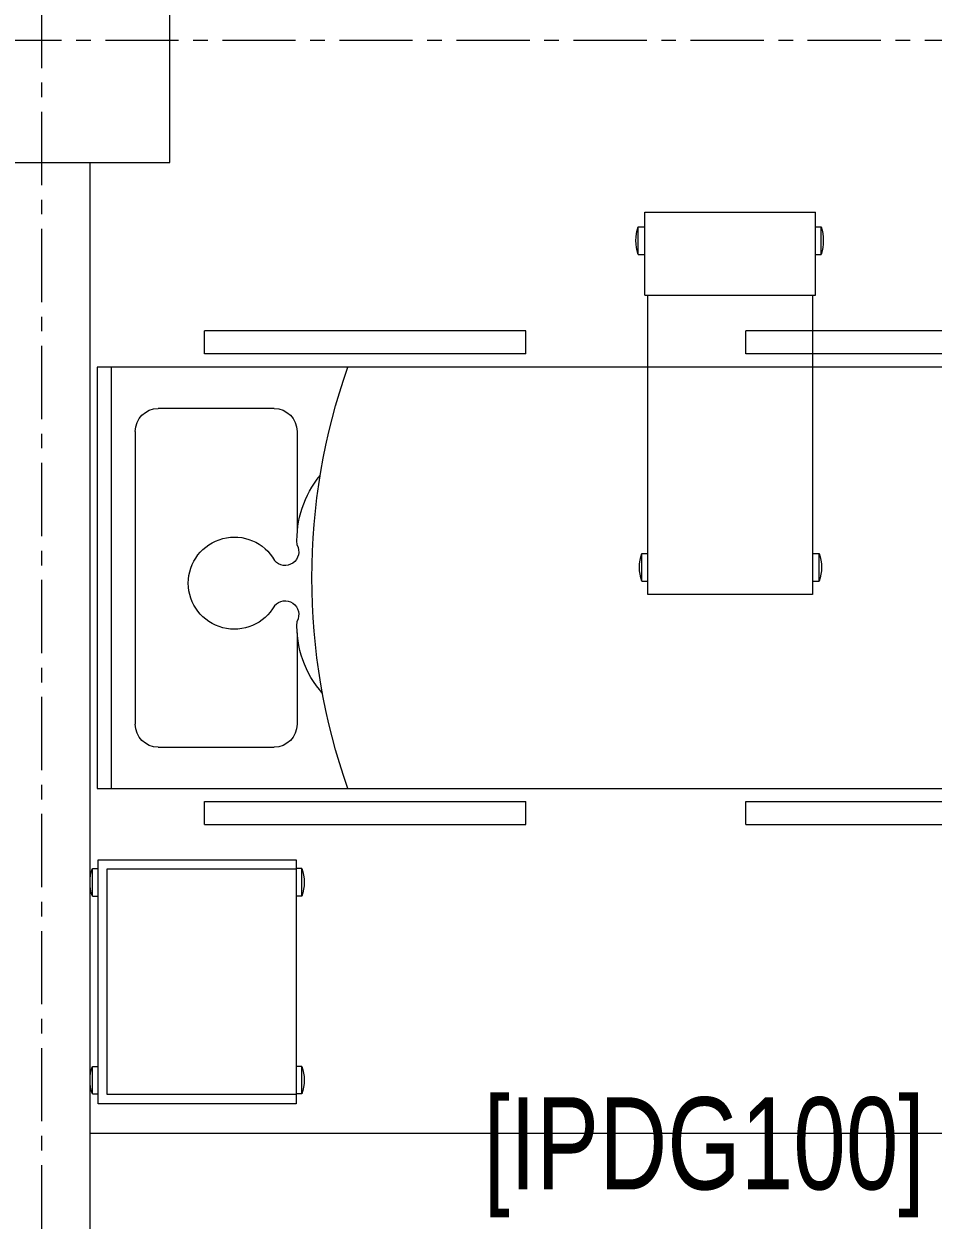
# Model space of a CAD drawing. Header units: millimetres. Extents: x 26027 to 581921, y 7230 to 233891.
# Drawn here: x 487960 to 489933, y 168585 to 171181 of the extents above; entities that cross this region are included whole.
import ezdxf

# ---------------------------------------------------------------- set-up
doc = ezdxf.new("R2010")
doc.units = ezdxf.units.MM
doc.header["$LTSCALE"] = 5
doc.linetypes.add('CENTER', pattern=[50.8, 31.75, -6.35, 6.35, -6.35])
for name, color, linetype, lineweight in [('72_EGR_BASE_TEXT', 252, 'Continuous', 5), ('Medical Equipment and Furniture', 252, 'Continuous', 0), ('Medical Equipment and Furniture1', 252, 'Continuous', 5), ('Structure', 252, 'Continuous', 5), ('Walls', 252, 'Continuous', 5)]:
    doc.layers.add(name, color=color, linetype=linetype, lineweight=lineweight)
doc.layers.add('axes', color=252, linetype='Continuous')
doc.styles.add('X3G_ENTITY_2587EA', font='swisscl.ttf', dxfattribs={"height": 200})

# ---------------------------------------------------------------- blocks, each defined once
blk = doc.blocks.new('Hospital Bed')
at = {"layer": 'Medical Equipment and Furniture1'}
for p, q in [((38.338, -101.6315, 0), (38.338, -101.6815, 0)), ((38.338, -101.6315, 0), (39.0347, -101.6315, 0)), ((39.0347, -101.6315, 0), (39.0347, -101.6815, 0)), ((39.5123, -101.6315, 0), (40.209, -101.6315, 0)), ((39.5123, -101.6315, 0), (39.5123, -101.6815, 0)), ((40.209, -101.6315, 0), (40.209, -101.6815, 0)), ((38.338, -101.6815, 0), (39.0347, -101.6815, 0)), ((39.5123, -101.6815, 0), (40.209, -101.6815, 0)), ((38.105, -102.6245, 0), (38.105, -101.7101, 0)), ((38.105, -101.7101, 0), (40.4164, -101.7101, 0)), ((38.135, -102.6245, 0), (38.135, -101.7101, 0)), ((40.3864, -101.7101, 0), (40.3864, -102.6245, 0)), ((40.4164, -101.7101, 0), (40.4164, -102.6245, 0)), ((38.2374, -101.7997, 0), (38.4887, -101.7997, 0)), ((38.1874, -102.485, 0), (38.1874, -101.8497, 0)), ((38.5387, -102.0476, 0), (38.5387, -101.8497, 0)), ((38.5387, -102.485, 0), (38.5387, -102.264, 0)), ((38.4887, -102.535, 0), (38.2374, -102.535, 0)), ((40.4164, -102.6245, 0), (38.105, -102.6245, 0)), ((38.338, -102.6532, 0), (38.338, -102.7032, 0)), ((39.0347, -102.6532, 0), (38.338, -102.6532, 0)), ((39.0347, -102.6532, 0), (39.0347, -102.7032, 0)), ((40.209, -102.6532, 0), (39.5123, -102.6532, 0)), ((39.5123, -102.6532, 0), (39.5123, -102.7032, 0)), ((40.209, -102.6532, 0), (40.209, -102.7032, 0)), ((39.0347, -102.7032, 0), (38.338, -102.7032, 0)), ((40.209, -102.7032, 0), (39.5123, -102.7032, 0))]:
    blk.add_line(p, q, dxfattribs=at)
at = {"layer": 'Medical Equipment and Furniture1', "elevation": 0}
for points in [[(38.6489, -102.6245), (38.6489, -102.6245), (38.6489, -102.6245), (38.6489, -102.6245), (38.6489, -102.6245), (38.6489, -102.6245), (38.6489, -102.6245), (38.6489, -102.6245), (38.6489, -102.6245), (38.6489, -102.6245), (38.6489, -102.6245), (38.6489, -102.6245), (38.6489, -102.6245), (38.6489, -102.6245), (38.6489, -102.6245), (38.6489, -102.6245), (38.6489, -102.6245), (38.6489, -102.6245), (38.6489, -102.6245), (38.6489, -102.6245), (38.6489, -102.6245), (38.6489, -102.6245), (38.6489, -102.6245), (38.6489, -102.6245), (38.6489, -102.6245), (38.6489, -102.6245), (38.6489, -102.6245), (38.6489, -102.6245), (38.6489, -102.6245), (38.6489, -102.6245), (38.6489, -102.6245), (38.6489, -102.6245), (38.6489, -102.6245), (38.6489, -102.6245), (38.6489, -102.6245), (38.6489, -102.6245), (38.6489, -102.6245), (38.6489, -102.6245), (38.6489, -102.6245), (38.6489, -102.6245), (38.6489, -102.6245), (38.6489, -102.6245), (38.6489, -102.6245), (38.6489, -102.6245), (38.6489, -102.6245), (38.6489, -102.6245), (38.6489, -102.6245), (38.6489, -102.6245), (38.6489, -102.6245), (38.6489, -102.6245), (38.6489, -102.6245), (38.6489, -102.6245), (38.6489, -102.6245), (38.6489, -102.6245), (38.6489, -102.6245), (38.6489, -102.6245), (38.6489, -102.6245), (38.6489, -102.6245), (38.6489, -102.6245), (38.6489, -102.6245), (38.6489, -102.6245), (38.6489, -102.6245), (38.6489, -102.6245), (38.6489, -102.6245), (38.6489, -102.6245), (38.6489, -102.6245), (38.6489, -102.6245), (38.6489, -102.6245), (38.6489, -102.6245), (38.6489, -102.6245), (38.6489, -102.6245), (38.6489, -102.6245), (38.6489, -102.6245), (38.6489, -102.6245), (38.6489, -102.6245), (38.6489, -102.6245), (38.6489, -102.6245), (38.6489, -102.6245), (38.6489, -102.6245), (38.6489, -102.6245), (38.6489, -102.6245), (38.6489, -102.6245), (38.6489, -102.6245), (38.6489, -102.6245), (38.6489, -102.6245), (38.6489, -102.6245), (38.6489, -102.6245), (38.6489, -102.6245), (38.6489, -102.6245), (38.6489, -102.6245), (38.6489, -102.6245), (38.6489, -102.6245), (38.6489, -102.6245), (38.6489, -102.6245), (38.6489, -102.6245), (38.6489, -102.6245), (38.6489, -102.6245), (38.6489, -102.6245), (38.6489, -102.6245), (38.6489, -102.6245), (38.6489, -102.6245), (38.6489, -102.6245), (38.6489, -102.6245), (38.6489, -102.6245), (38.6489, -102.6245), (38.6489, -102.6245), (38.6489, -102.6245), (38.6489, -102.6245), (38.6489, -102.6245), (38.6489, -102.6245), (38.6489, -102.6245), (38.6489, -102.6245), (38.6489, -102.6245), (38.6489, -102.6245), (38.6489, -102.6245), (38.6489, -102.6245), (38.6489, -102.6245), (38.6489, -102.6245), (38.6489, -102.6245), (38.6489, -102.6245), (38.6489, -102.6245), (38.6489, -102.6245), (38.6489, -102.6245), (38.6489, -102.6245), (38.6489, -102.6245), (38.6489, -102.6245), (38.6489, -102.6245), (38.6489, -102.6245), (38.6489, -102.6245), (38.6489, -102.6245), (38.6489, -102.6245), (38.6489, -102.6245), (38.6489, -102.6245), (38.6489, -102.6245), (38.6489, -102.6245), (38.6489, -102.6245), (38.6489, -102.6245), (38.6489, -102.6245), (38.6489, -102.6245), (38.6489, -102.6245), (38.6489, -102.6245), (38.6489, -102.6245), (38.6489, -102.6245), (38.6489, -102.6245), (38.6489, -102.6245), (38.6489, -102.6245), (38.6489, -102.6245), (38.6489, -102.6245), (38.6489, -102.6245), (38.6489, -102.6245), (38.6489, -102.6245), (38.6489, -102.6245), (38.6489, -102.6245), (38.6489, -102.6245), (38.6489, -102.6245), (38.6489, -102.6245), (38.6489, -102.6245), (38.6489, -102.6245), (38.6489, -102.6245), (38.6489, -102.6245), (38.6489, -102.6245), (38.6489, -102.6245), (38.6489, -102.6245), (38.6489, -102.6245), (38.6489, -102.6245), (38.6489, -102.6245), (38.6489, -102.6245), (38.6489, -102.6245), (38.6489, -102.6245), (38.6489, -102.6245), (38.6489, -102.6245), (38.6489, -102.6245), (38.6489, -102.6245), (38.6489, -102.6245), (38.6489, -102.6245), (38.6489, -102.6245), (38.6489, -102.6245), (38.6489, -102.6245), (38.6489, -102.6245), (38.6489, -102.6245), (38.6489, -102.6245), (38.6489, -102.6245), (38.6489, -102.6245), (38.6489, -102.6245), (38.6489, -102.6245), (38.6489, -102.6245), (38.6489, -102.6245), (38.6489, -102.6245), (38.6489, -102.6245), (38.6489, -102.6245), (38.6489, -102.6245), (38.6489, -102.6245), (38.6489, -102.6245), (38.6489, -102.6245), (38.6489, -102.6245), (38.6489, -102.6245), (38.6489, -102.6245), (38.6489, -102.6245), (38.6489, -102.6245), (38.6489, -102.6245), (38.6489, -102.6245), (38.6489, -102.6245), (38.6489, -102.6245), (38.6489, -102.6245), (38.6489, -102.6245), (38.6489, -102.6245), (38.6489, -102.6245), (38.6489, -102.6245), (38.6489, -102.6245), (38.6489, -102.6245), (38.6489, -102.6245), (38.6489, -102.6245), (38.6489, -102.6245), (38.6489, -102.6245), (38.6489, -102.6245), (38.6489, -102.6245), (38.6489, -102.6245), (38.6489, -102.6245), (38.6489, -102.6245)], [(38.6489, -102.6245), (38.6489, -102.6245), (38.6489, -102.6245), (38.6489, -102.6245), (38.6489, -102.6245), (38.6489, -102.6245), (38.6489, -102.6245), (38.6489, -102.6245), (38.6489, -102.6245), (38.6489, -102.6245), (38.6489, -102.6245), (38.6489, -102.6245), (38.6489, -102.6245), (38.6489, -102.6245), (38.6489, -102.6245), (38.6489, -102.6245), (38.6489, -102.6245), (38.6489, -102.6245), (38.6489, -102.6245), (38.6489, -102.6245), (38.6489, -102.6245), (38.6489, -102.6245), (38.6489, -102.6245), (38.6489, -102.6245), (38.6489, -102.6245), (38.6489, -102.6245), (38.6489, -102.6245), (38.6489, -102.6245), (38.6489, -102.6245), (38.6489, -102.6245), (38.6489, -102.6245), (38.6489, -102.6245), (38.6489, -102.6245), (38.6489, -102.6245), (38.6489, -102.6245), (38.6489, -102.6245), (38.6489, -102.6245), (38.6489, -102.6245), (38.6489, -102.6245), (38.6489, -102.6245), (38.6489, -102.6245), (38.6489, -102.6245), (38.6489, -102.6245), (38.6489, -102.6245), (38.6489, -102.6245), (38.6489, -102.6245), (38.6489, -102.6245), (38.6489, -102.6245), (38.6489, -102.6245), (38.6489, -102.6245), (38.6489, -102.6245), (38.6489, -102.6245), (38.6489, -102.6245), (38.6489, -102.6245), (38.6489, -102.6245), (38.6489, -102.6245), (38.6489, -102.6245), (38.6489, -102.6245), (38.6489, -102.6245), (38.6489, -102.6245), (38.6489, -102.6245), (38.6489, -102.6245), (38.6489, -102.6245), (38.6489, -102.6245), (38.6489, -102.6245), (38.6489, -102.6245), (38.6489, -102.6245), (38.6489, -102.6245), (38.6489, -102.6245), (38.6489, -102.6245), (38.6489, -102.6245), (38.6489, -102.6245), (38.6489, -102.6245), (38.6489, -102.6245), (38.6489, -102.6245), (38.6489, -102.6245), (38.6489, -102.6245), (38.6489, -102.6245), (38.6489, -102.6245), (38.6489, -102.6245), (38.6489, -102.6245), (38.6489, -102.6245), (38.6489, -102.6245), (38.6489, -102.6245), (38.6489, -102.6245), (38.6489, -102.6245), (38.6489, -102.6245), (38.6489, -102.6245), (38.6489, -102.6245), (38.6489, -102.6245), (38.6489, -102.6245), (38.6489, -102.6245), (38.6489, -102.6245), (38.6489, -102.6245), (38.6489, -102.6245), (38.6489, -102.6245), (38.6489, -102.6245), (38.6489, -102.6245), (38.6489, -102.6245), (38.6489, -102.6245), (38.6489, -102.6245), (38.6489, -102.6245), (38.6489, -102.6245), (38.6489, -102.6245), (38.6489, -102.6245), (38.6489, -102.6245), (38.6489, -102.6245), (38.6489, -102.6245), (38.6489, -102.6245), (38.6489, -102.6245), (38.6489, -102.6245), (38.6489, -102.6245), (38.6489, -102.6245), (38.6489, -102.6245), (38.6489, -102.6245), (38.6489, -102.6245), (38.6489, -102.6245), (38.6489, -102.6245), (38.6489, -102.6245), (38.6489, -102.6245), (38.6489, -102.6245), (38.6489, -102.6245), (38.6489, -102.6245), (38.6489, -102.6245), (38.6489, -102.6245), (38.6489, -102.6245), (38.6489, -102.6245), (38.6489, -102.6245), (38.6489, -102.6245), (38.6489, -102.6245), (38.6489, -102.6245), (38.6489, -102.6245), (38.6489, -102.6245), (38.6489, -102.6245), (38.6489, -102.6245), (38.6489, -102.6245), (38.6489, -102.6245), (38.6489, -102.6245), (38.6489, -102.6245), (38.6489, -102.6245), (38.6489, -102.6245), (38.6489, -102.6245), (38.6489, -102.6245), (38.6489, -102.6245), (38.6489, -102.6245), (38.6489, -102.6245), (38.6489, -102.6245), (38.6489, -102.6245), (38.6489, -102.6245), (38.6489, -102.6245), (38.6489, -102.6245), (38.6489, -102.6245), (38.6489, -102.6245), (38.6489, -102.6245), (38.6489, -102.6245), (38.6489, -102.6245), (38.6489, -102.6245), (38.6489, -102.6245), (38.6489, -102.6245), (38.6489, -102.6245), (38.6489, -102.6245), (38.6489, -102.6245), (38.6489, -102.6245), (38.6489, -102.6245), (38.6489, -102.6245), (38.6489, -102.6245), (38.6489, -102.6245), (38.6489, -102.6245), (38.6489, -102.6245), (38.6489, -102.6245), (38.6489, -102.6245), (38.6489, -102.6245), (38.6489, -102.6245), (38.6489, -102.6245), (38.6489, -102.6245), (38.6489, -102.6245), (38.6489, -102.6245), (38.6489, -102.6245), (38.6489, -102.6245), (38.6489, -102.6245), (38.6489, -102.6245), (38.6489, -102.6245), (38.6489, -102.6245), (38.6489, -102.6245), (38.6489, -102.6245), (38.6489, -102.6245), (38.6489, -102.6245), (38.6489, -102.6245), (38.6489, -102.6245), (38.6489, -102.6245), (38.6489, -102.6245), (38.6489, -102.6245), (38.6489, -102.6245), (38.6489, -102.6245), (38.6489, -102.6245), (38.6489, -102.6245), (38.6489, -102.6245), (38.6489, -102.6245), (38.6489, -102.6245), (38.6489, -102.6245), (38.6489, -102.6245), (38.6489, -102.6245), (38.6489, -102.6245), (38.6489, -102.6245), (38.6489, -102.6245), (38.6489, -102.6245), (38.6489, -102.6245), (38.6489, -102.6245), (38.6489, -102.6245), (38.6489, -102.6245), (38.6489, -102.6245), (38.6489, -102.6245), (38.6489, -102.6245), (38.6489, -102.6245)], [(38.6489, -102.6245), (38.6489, -102.6245), (38.6489, -102.6245), (38.6489, -102.6245), (38.6489, -102.6245), (38.6489, -102.6245), (38.6489, -102.6245), (38.6489, -102.6245), (38.6489, -102.6245), (38.6489, -102.6245), (38.6489, -102.6245), (38.6489, -102.6245), (38.6489, -102.6245), (38.6489, -102.6245), (38.6489, -102.6245), (38.6489, -102.6245), (38.6489, -102.6245), (38.6489, -102.6245), (38.6489, -102.6245), (38.6489, -102.6245), (38.6489, -102.6245), (38.6489, -102.6245), (38.6489, -102.6245), (38.6489, -102.6245), (38.6489, -102.6245), (38.6489, -102.6245), (38.6489, -102.6245), (38.6489, -102.6245), (38.6489, -102.6245), (38.6489, -102.6245), (38.6489, -102.6245), (38.6489, -102.6245), (38.6489, -102.6245), (38.6489, -102.6245), (38.6489, -102.6245), (38.6489, -102.6245), (38.6489, -102.6245), (38.6489, -102.6245), (38.6489, -102.6245), (38.6489, -102.6245), (38.6489, -102.6245), (38.6489, -102.6245), (38.6489, -102.6245), (38.6489, -102.6245), (38.6489, -102.6245), (38.6489, -102.6245), (38.6489, -102.6245), (38.6489, -102.6245), (38.6489, -102.6245), (38.6489, -102.6245), (38.6489, -102.6245), (38.6489, -102.6245), (38.6489, -102.6245), (38.6489, -102.6245), (38.6489, -102.6245), (38.6489, -102.6245), (38.6489, -102.6245), (38.6489, -102.6245), (38.6489, -102.6245), (38.6489, -102.6245), (38.6489, -102.6245), (38.6489, -102.6245), (38.6489, -102.6245), (38.6489, -102.6245), (38.6489, -102.6245), (38.6489, -102.6245), (38.6489, -102.6245), (38.6489, -102.6245), (38.6489, -102.6245), (38.6489, -102.6245), (38.6489, -102.6245), (38.6489, -102.6245), (38.6489, -102.6245), (38.6489, -102.6245), (38.6489, -102.6245), (38.6489, -102.6245), (38.6489, -102.6245), (38.6489, -102.6245), (38.6489, -102.6245), (38.6489, -102.6245), (38.6489, -102.6245), (38.6489, -102.6245), (38.6489, -102.6245), (38.6489, -102.6245), (38.6489, -102.6245), (38.6489, -102.6245), (38.6489, -102.6245), (38.6489, -102.6245), (38.6489, -102.6245), (38.6489, -102.6245), (38.6489, -102.6245), (38.6489, -102.6245), (38.6489, -102.6245), (38.6489, -102.6245), (38.6489, -102.6245), (38.6489, -102.6245), (38.6489, -102.6245), (38.6489, -102.6245), (38.6489, -102.6245), (38.6489, -102.6245), (38.6489, -102.6245), (38.6489, -102.6245), (38.6489, -102.6245), (38.6489, -102.6245), (38.6489, -102.6245), (38.6489, -102.6245), (38.6489, -102.6245), (38.6489, -102.6245), (38.6489, -102.6245), (38.6489, -102.6245), (38.6489, -102.6245), (38.6489, -102.6245), (38.6489, -102.6245), (38.6489, -102.6245), (38.6489, -102.6245), (38.6489, -102.6245), (38.6489, -102.6245), (38.6489, -102.6245), (38.6489, -102.6245), (38.6489, -102.6245), (38.6489, -102.6245), (38.6489, -102.6245), (38.6489, -102.6245), (38.6489, -102.6245), (38.6489, -102.6245), (38.6489, -102.6245), (38.6489, -102.6245), (38.6489, -102.6245), (38.6489, -102.6245), (38.6489, -102.6245), (38.6489, -102.6245), (38.6489, -102.6245), (38.6489, -102.6245), (38.6489, -102.6245), (38.6489, -102.6245), (38.6489, -102.6245), (38.6489, -102.6245), (38.6489, -102.6245), (38.6489, -102.6245), (38.6489, -102.6245), (38.6489, -102.6245), (38.6489, -102.6245), (38.6489, -102.6245), (38.6489, -102.6245), (38.6489, -102.6245), (38.6489, -102.6245), (38.6489, -102.6245), (38.6489, -102.6245), (38.6489, -102.6245), (38.6489, -102.6245), (38.6489, -102.6245), (38.6489, -102.6245), (38.6489, -102.6245), (38.6489, -102.6245), (38.6489, -102.6245), (38.6489, -102.6245), (38.6489, -102.6245), (38.6489, -102.6245), (38.6489, -102.6245), (38.6489, -102.6245), (38.6489, -102.6245), (38.6489, -102.6245), (38.6489, -102.6245), (38.6489, -102.6245), (38.6489, -102.6245), (38.6489, -102.6245), (38.6489, -102.6245), (38.6489, -102.6245), (38.6489, -102.6245), (38.6489, -102.6245), (38.6489, -102.6245), (38.6489, -102.6245), (38.6489, -102.6245), (38.6489, -102.6245), (38.6489, -102.6245), (38.6489, -102.6245), (38.6489, -102.6245), (38.6489, -102.6245), (38.6489, -102.6245), (38.6489, -102.6245), (38.6489, -102.6245), (38.6489, -102.6245), (38.6489, -102.6245), (38.6489, -102.6245), (38.6489, -102.6245), (38.6489, -102.6245), (38.6489, -102.6245), (38.6489, -102.6245), (38.6489, -102.6245), (38.6489, -102.6245), (38.6489, -102.6245), (38.6489, -102.6245), (38.6489, -102.6245), (38.6489, -102.6245), (38.6489, -102.6245), (38.6489, -102.6245), (38.6489, -102.6245), (38.6489, -102.6245), (38.6489, -102.6245), (38.6489, -102.6245), (38.6489, -102.6245), (38.6489, -102.6245), (38.6489, -102.6245), (38.6489, -102.6245), (38.6489, -102.6245), (38.6489, -102.6245), (38.6489, -102.6245), (38.6489, -102.6245), (38.6489, -102.6245), (38.6489, -102.6245), (38.6489, -102.6245), (38.6489, -102.6245), (38.6489, -102.6245), (38.6489, -102.6245), (38.6489, -102.6245), (38.6489, -102.6245), (38.6489, -102.6245), (38.6489, -102.6245), (38.6489, -102.6245), (38.6489, -102.6245), (38.6489, -102.6245), (38.6489, -102.6245), (38.6489, -102.6245), (38.6489, -102.6245), (38.6489, -102.6245), (38.6489, -102.6245), (38.6489, -102.6245), (38.6489, -102.6245), (38.6489, -102.6245), (38.6489, -102.6245), (38.6489, -102.6245), (38.6489, -102.6245), (38.6489, -102.6245), (38.6489, -102.6245), (38.6489, -102.6245), (38.6489, -102.6245), (38.6489, -102.6245), (38.6489, -102.6245), (38.6489, -102.6245), (38.6489, -102.6245), (38.6489, -102.6245), (38.6489, -102.6245), (38.6489, -102.6245), (38.6489, -102.6245), (38.6489, -102.6245), (38.6489, -102.6245), (38.6489, -102.6245), (38.6489, -102.6245), (38.6489, -102.6245), (38.6489, -102.6245), (38.6489, -102.6245), (38.6489, -102.6245), (38.6489, -102.6245), (38.6489, -102.6245), (38.6489, -102.6245), (38.6489, -102.6245), (38.6489, -102.6245), (38.6489, -102.6245), (38.6489, -102.6245), (38.6489, -102.6245), (38.6489, -102.6245), (38.6489, -102.6245), (38.6489, -102.6245), (38.6489, -102.6245), (38.6489, -102.6245), (38.6489, -102.6245), (38.6489, -102.6245), (38.6489, -102.6245), (38.6489, -102.6245), (38.6489, -102.6245), (38.6489, -102.6245), (38.6489, -102.6245), (38.6489, -102.6245), (38.6489, -102.6245), (38.6489, -102.6245), (38.6489, -102.6245), (38.6489, -102.6245)]]:
    blk.add_lwpolyline(points, close=True, dxfattribs=at)
for points in [[(38.6489, -102.6245), (38.6489, -102.6245), (38.6489, -102.6245), (38.6489, -102.6245), (38.6489, -102.6245), (38.6489, -102.6245), (38.6489, -102.6245), (38.6489, -102.6245)], [(38.6489, -102.6245), (38.6489, -102.6245), (38.6489, -102.6245), (38.6489, -102.6245), (38.6489, -102.6245), (38.6489, -102.6245), (38.6489, -102.6245), (38.6489, -102.6245), (38.6489, -102.6245), (38.6489, -102.6245), (38.6489, -102.6245), (38.6489, -102.6245), (38.6489, -102.6245), (38.6489, -102.6245), (38.6489, -102.6245), (38.6489, -102.6245), (38.6489, -102.6245), (38.6489, -102.6245), (38.6489, -102.6245), (38.6489, -102.6245), (38.6489, -102.6245), (38.6489, -102.6245), (38.6489, -102.6245), (38.6489, -102.6245), (38.6489, -102.6245), (38.6489, -102.6245), (38.6489, -102.6245), (38.6489, -102.6245), (38.6489, -102.6245), (38.6489, -102.6245), (38.6489, -102.6245), (38.6489, -102.6245), (38.6489, -102.6245), (38.6489, -102.6245), (38.6489, -102.6245), (38.6489, -102.6245), (38.6489, -102.6245), (38.6489, -102.6245), (38.6489, -102.6245), (38.6489, -102.6245), (38.6489, -102.6245), (38.6489, -102.6245), (38.6489, -102.6245), (38.6489, -102.6245), (38.6489, -102.6245), (38.6489, -102.6245), (38.6489, -102.6245), (38.6489, -102.6245), (38.6489, -102.6245), (38.6489, -102.6245), (38.6489, -102.6245), (38.6489, -102.6245), (38.6489, -102.6245), (38.6489, -102.6245), (38.6489, -102.6245), (38.6489, -102.6245), (38.6489, -102.6245), (38.6489, -102.6245), (38.6489, -102.6245), (38.6489, -102.6245), (38.6489, -102.6245), (38.6489, -102.6245), (38.6489, -102.6245), (38.6489, -102.6245), (38.6489, -102.6245), (38.6489, -102.6245), (38.6489, -102.6245), (38.6489, -102.6245), (38.6489, -102.6245), (38.6489, -102.6245), (38.6489, -102.6245), (38.6489, -102.6245), (38.6489, -102.6245), (38.6489, -102.6245), (38.6489, -102.6245), (38.6489, -102.6245), (38.6489, -102.6245), (38.6489, -102.6245), (38.6489, -102.6245), (38.6489, -102.6245), (38.6489, -102.6245), (38.6489, -102.6245), (38.6489, -102.6245), (38.6489, -102.6245), (38.6489, -102.6245), (38.6489, -102.6245), (38.6489, -102.6245), (38.6489, -102.6245), (38.6489, -102.6245), (38.6489, -102.6245), (38.6489, -102.6245), (38.6489, -102.6245), (38.6489, -102.6245), (38.6489, -102.6245), (38.6489, -102.6245), (38.6489, -102.6245), (38.6489, -102.6245), (38.6489, -102.6245), (38.6489, -102.6245), (38.6489, -102.6245), (38.6489, -102.6245), (38.6489, -102.6245), (38.6489, -102.6245), (38.6489, -102.6245), (38.6489, -102.6245), (38.6489, -102.6245), (38.6489, -102.6245), (38.6489, -102.6245), (38.6489, -102.6245), (38.6489, -102.6245), (38.6489, -102.6245)], [(38.6489, -102.6245), (38.6489, -102.6245), (38.6489, -102.6245), (38.6489, -102.6245), (38.6489, -102.6245), (38.6489, -102.6245), (38.6489, -102.6245), (38.6489, -102.6245), (38.6489, -102.6245), (38.6489, -102.6245), (38.6489, -102.6245), (38.6489, -102.6245), (38.6489, -102.6245), (38.6489, -102.6245), (38.6489, -102.6245), (38.6489, -102.6245), (38.6489, -102.6245)], [(38.6489, -102.6245), (38.6489, -102.6245), (38.6489, -102.6245), (38.6489, -102.6245), (38.6489, -102.6245), (38.6489, -102.6245), (38.6489, -102.6245)], [(38.6489, -102.6245), (38.6489, -102.6245), (38.6489, -102.6245), (38.6489, -102.6245), (38.6489, -102.6245), (38.6489, -102.6245), (38.6489, -102.6245), (38.6489, -102.6245), (38.6489, -102.6245), (38.6489, -102.6245), (38.6489, -102.6245), (38.6489, -102.6245)], [(38.6489, -102.6245), (38.6489, -102.6245), (38.6489, -102.6245), (38.6489, -102.6245), (38.6489, -102.6245), (38.6489, -102.6245), (38.6489, -102.6245), (38.6489, -102.6245), (38.6489, -102.6245), (38.6489, -102.6245), (38.6489, -102.6245), (38.6489, -102.6245), (38.6489, -102.6245), (38.6489, -102.6245), (38.6489, -102.6245), (38.6489, -102.6245), (38.6489, -102.6245), (38.6489, -102.6245), (38.6489, -102.6245), (38.6489, -102.6245), (38.6489, -102.6245), (38.6489, -102.6245), (38.6489, -102.6245), (38.6489, -102.6245), (38.6489, -102.6245), (38.6489, -102.6245), (38.6489, -102.6245), (38.6489, -102.6245), (38.6489, -102.6245), (38.6489, -102.6245), (38.6489, -102.6245), (38.6489, -102.6245), (38.6489, -102.6245), (38.6489, -102.6245), (38.6489, -102.6245), (38.6489, -102.6245), (38.6489, -102.6245), (38.6489, -102.6245), (38.6489, -102.6245), (38.6489, -102.6245), (38.6489, -102.6245), (38.6489, -102.6245), (38.6489, -102.6245), (38.6489, -102.6245), (38.6489, -102.6245), (38.6489, -102.6245), (38.6489, -102.6245), (38.6489, -102.6245), (38.6489, -102.6245), (38.6489, -102.6245), (38.6489, -102.6245), (38.6489, -102.6245), (38.6489, -102.6245), (38.6489, -102.6245), (38.6489, -102.6245), (38.6489, -102.6245), (38.6489, -102.6245), (38.6489, -102.6245), (38.6489, -102.6245), (38.6489, -102.6245), (38.6489, -102.6245), (38.6489, -102.6245), (38.6489, -102.6245), (38.6489, -102.6245), (38.6489, -102.6245), (38.6489, -102.6245), (38.6489, -102.6245), (38.6489, -102.6245), (38.6489, -102.6245), (38.6489, -102.6245), (38.6489, -102.6245), (38.6489, -102.6245), (38.6489, -102.6245), (38.6489, -102.6245), (38.6489, -102.6245), (38.6489, -102.6245), (38.6489, -102.6245), (38.6489, -102.6245), (38.6489, -102.6245), (38.6489, -102.6245), (38.6489, -102.6245), (38.6489, -102.6245), (38.6489, -102.6245), (38.6489, -102.6245), (38.6489, -102.6245), (38.6489, -102.6245), (38.6489, -102.6245), (38.6489, -102.6245), (38.6489, -102.6245)], [(38.6489, -102.6245), (38.6489, -102.6245), (38.6489, -102.6245), (38.6489, -102.6245), (38.6489, -102.6245), (38.6489, -102.6245), (38.6489, -102.6245), (38.6489, -102.6245), (38.6489, -102.6245), (38.6489, -102.6245), (38.6489, -102.6245), (38.6489, -102.6245), (38.6489, -102.6245), (38.6489, -102.6245), (38.6489, -102.6245), (38.6489, -102.6245), (38.6489, -102.6245), (38.6489, -102.6245), (38.6489, -102.6245), (38.6489, -102.6245), (38.6489, -102.6245), (38.6489, -102.6245), (38.6489, -102.6245), (38.6489, -102.6245), (38.6489, -102.6245), (38.6489, -102.6245), (38.6489, -102.6245), (38.6489, -102.6245), (38.6489, -102.6245), (38.6489, -102.6245), (38.6489, -102.6245), (38.6489, -102.6245), (38.6489, -102.6245), (38.6489, -102.6245), (38.6489, -102.6245), (38.6489, -102.6245), (38.6489, -102.6245), (38.6489, -102.6245), (38.6489, -102.6245), (38.6489, -102.6245), (38.6489, -102.6245), (38.6489, -102.6245), (38.6489, -102.6245), (38.6489, -102.6245), (38.6489, -102.6245), (38.6489, -102.6245), (38.6489, -102.6245), (38.6489, -102.6245), (38.6489, -102.6245), (38.6489, -102.6245), (38.6489, -102.6245), (38.6489, -102.6245), (38.6489, -102.6245), (38.6489, -102.6245)], [(38.6489, -102.6245), (38.6489, -102.6245), (38.6489, -102.6245), (38.6489, -102.6245), (38.6489, -102.6245), (38.6489, -102.6245), (38.6489, -102.6245), (38.6489, -102.6245), (38.6489, -102.6245), (38.6489, -102.6245)], [(38.6489, -102.6245), (38.6489, -102.6245), (38.6489, -102.6245), (38.6489, -102.6245), (38.6489, -102.6245), (38.6489, -102.6245), (38.6489, -102.6245), (38.6489, -102.6245), (38.6489, -102.6245), (38.6489, -102.6245)], [(38.6489, -102.6245), (38.6489, -102.6245), (38.6489, -102.6245), (38.6489, -102.6245), (38.6489, -102.6245), (38.6489, -102.6245), (38.6489, -102.6245), (38.6489, -102.6245), (38.6489, -102.6245), (38.6489, -102.6245), (38.6489, -102.6245), (38.6489, -102.6245), (38.6489, -102.6245), (38.6489, -102.6245), (38.6489, -102.6245)], [(38.6489, -102.6245), (38.6489, -102.6245), (38.6489, -102.6245), (38.6489, -102.6245), (38.6489, -102.6245), (38.6489, -102.6245), (38.6489, -102.6245), (38.6489, -102.6245), (38.6489, -102.6245), (38.6489, -102.6245)], [(38.6489, -102.6245), (38.6489, -102.6245), (38.6489, -102.6245), (38.6489, -102.6245), (38.6489, -102.6245), (38.6489, -102.6245), (38.6489, -102.6245)], [(38.6489, -102.6245), (38.6489, -102.6245), (38.6489, -102.6245), (38.6489, -102.6245), (38.6489, -102.6245), (38.6489, -102.6245), (38.6489, -102.6245), (38.6489, -102.6245), (38.6489, -102.6245), (38.6489, -102.6245)], [(38.6489, -102.6245), (38.6489, -102.6245), (38.6489, -102.6245), (38.6489, -102.6245), (38.6489, -102.6245), (38.6489, -102.6245), (38.6489, -102.6245), (38.6489, -102.6245), (38.6489, -102.6245), (38.6489, -102.6245), (38.6489, -102.6245), (38.6489, -102.6245), (38.6489, -102.6245), (38.6489, -102.6245), (38.6489, -102.6245), (38.6489, -102.6245), (38.6489, -102.6245), (38.6489, -102.6245)], [(38.6489, -102.6245), (38.6489, -102.6245), (38.6489, -102.6245), (38.6489, -102.6245), (38.6489, -102.6245), (38.6489, -102.6245), (38.6489, -102.6245), (38.6489, -102.6245), (38.6489, -102.6245)]]:
    blk.add_lwpolyline(points, dxfattribs=at)
at = {"layer": 'Medical Equipment and Furniture1'}
for centre, radius, start, end in [((39.9488, -102.1673, 0), 1.378, 160.6222, 199.3778), ((38.2374, -101.8497, 0), 0.05, 90, 180), ((38.4887, -101.8497, 0), 0.05, 0, 90), ((38.7578, -102.0625, 0), 0.2195, 138.2973, 182.816), ((38.4026, -102.1558, 0), 0.1, 29.3037, 330.6963), ((38.5126, -102.0878, 0), 0.0297, 220.0437, 29.1003), ((38.5126, -102.2238, 0), 0.0297, 330.8997, 139.9563), ((38.7578, -102.2491, 0), 0.2195, 177.184, 219.6878), ((38.2374, -102.485, 0), 0.05, 180, 270), ((38.4887, -102.485, 0), 0.05, 270, 0)]:
    blk.add_arc(centre, radius, start, end, dxfattribs=at)
blk = doc.blocks.new('HF13963-P')
at = {"layer": 'Medical Equipment and Furniture1'}
for p, q in [((0.18, 0.185), (0, 0.185)), ((0, 0.185), (0, -0.185)), ((0.0915, 0.1995), (0.0315, 0.1995)), ((0.0315, 0.1995), (0.0315, 0.185)), ((0.0915, 0.1995), (0.0915, 0.185)), ((0.18, 0.185), (0.18, -0.185)), ((0.8007, 0.1919), (0.7407, 0.1919)), ((0.7407, 0.1919), (0.7407, 0.1788)), ((0.8007, 0.1919), (0.8007, 0.1788)), ((0.83, 0.1788), (0.18, 0.1788)), ((0.83, -0.1788), (0.83, 0.1788)), ((0.18, -0.1788), (0.83, -0.1788)), ((0.7407, -0.1788), (0.7407, -0.1933)), ((0.8007, -0.1788), (0.8007, -0.1933)), ((0.18, -0.185), (0, -0.185)), ((0.0315, -0.185), (0.0315, -0.1971)), ((0.0915, -0.1971), (0.0315, -0.1971)), ((0.0915, -0.185), (0.0915, -0.1971)), ((0.8007, -0.1933), (0.7407, -0.1933))]:
    blk.add_line(p, q, dxfattribs=at)
for centre, start, end in [((0.0615, 0.112), 71.0754, 108.9246), ((0.7707, 0.1044), 71.0754, 108.9246), ((0.0615, -0.1096), 251.0754, 288.9246), ((0.7707, -0.1058), 251.0754, 288.9246)]:
    blk.add_arc(centre, 0.0925, start, end, dxfattribs=at)
blk = doc.blocks.new('HF10531-P')
at = {"layer": 'Medical Equipment and Furniture1'}
for p, q in [((0.0791, 0.4424), (0.0191, 0.4424)), ((0.0191, 0.4424), (0.0191, 0.43)), ((0.0791, 0.4424), (0.0791, 0.43)), ((0.5086, 0.4424), (0.4486, 0.4424)), ((0.4486, 0.4424), (0.4486, 0.43)), ((0.5086, 0.4424), (0.5086, 0.43)), ((0.53, 0.43), (0, 0.43)), ((0, 0.43), (0, 0)), ((0.53, 0), (0.53, 0.43)), ((0.51, 0.41), (0.02, 0.41)), ((0.02, 0.41), (0.02, 0)), ((0.51, 0), (0.51, 0.41)), ((0, 0), (0.53, 0)), ((0.0191, -0.0124), (0.0191, 0)), ((0.0791, -0.0124), (0.0791, 0)), ((0.4486, -0.0124), (0.4486, 0)), ((0.5086, -0.0124), (0.5086, 0)), ((0.0791, -0.0124), (0.0191, -0.0124)), ((0.5086, -0.0124), (0.4486, -0.0124))]:
    blk.add_line(p, q, dxfattribs=at)
for points in [[(0.02, 0.41), (0.02, 0.41), (0.02, 0.41), (0.02, 0.41), (0.02, 0.41), (0.02, 0.41), (0.02, 0.41), (0.02, 0.41), (0.02, 0.41), (0.02, 0.41), (0.02, 0.41), (0.02, 0.41), (0.02, 0.41), (0.02, 0.41), (0.02, 0.41), (0.02, 0.41), (0.02, 0.41), (0.02, 0.41), (0.02, 0.41), (0.02, 0.41), (0.02, 0.41), (0.02, 0.41), (0.02, 0.41), (0.02, 0.41), (0.02, 0.41), (0.02, 0.41), (0.02, 0.41), (0.02, 0.41), (0.02, 0.41), (0.02, 0.41), (0.02, 0.41), (0.02, 0.41), (0.02, 0.41), (0.02, 0.41), (0.02, 0.41), (0.02, 0.41), (0.02, 0.41), (0.02, 0.41), (0.02, 0.41), (0.02, 0.41), (0.02, 0.41), (0.02, 0.41), (0.02, 0.41), (0.02, 0.41), (0.02, 0.41), (0.02, 0.41), (0.02, 0.41), (0.02, 0.41), (0.02, 0.41), (0.02, 0.41), (0.02, 0.41), (0.02, 0.41), (0.02, 0.41), (0.02, 0.41), (0.02, 0.41), (0.02, 0.41), (0.02, 0.41), (0.02, 0.41), (0.02, 0.41), (0.02, 0.41), (0.02, 0.41), (0.02, 0.41), (0.02, 0.41), (0.02, 0.41), (0.02, 0.41), (0.02, 0.41), (0.02, 0.41), (0.02, 0.41), (0.02, 0.41), (0.02, 0.41), (0.02, 0.41), (0.02, 0.41), (0.02, 0.41), (0.02, 0.41), (0.02, 0.41), (0.02, 0.41), (0.02, 0.41), (0.02, 0.41), (0.02, 0.41), (0.02, 0.41), (0.02, 0.41), (0.02, 0.41), (0.02, 0.41), (0.02, 0.41), (0.02, 0.41), (0.02, 0.41), (0.02, 0.41), (0.02, 0.41), (0.02, 0.41), (0.02, 0.41), (0.02, 0.41), (0.02, 0.41), (0.02, 0.41), (0.02, 0.41), (0.02, 0.41), (0.02, 0.41), (0.02, 0.41), (0.02, 0.41), (0.02, 0.41), (0.02, 0.41), (0.02, 0.41), (0.02, 0.41), (0.02, 0.41), (0.02, 0.41), (0.02, 0.41), (0.02, 0.41), (0.02, 0.41), (0.02, 0.41), (0.02, 0.41), (0.02, 0.41), (0.02, 0.41), (0.02, 0.41), (0.02, 0.41), (0.02, 0.41), (0.02, 0.41), (0.02, 0.41), (0.02, 0.41), (0.02, 0.41), (0.02, 0.41), (0.02, 0.41), (0.02, 0.41), (0.02, 0.41), (0.02, 0.41), (0.02, 0.41), (0.02, 0.41), (0.02, 0.41), (0.02, 0.41), (0.02, 0.41), (0.02, 0.41), (0.02, 0.41), (0.02, 0.41), (0.02, 0.41), (0.02, 0.41), (0.02, 0.41), (0.02, 0.41), (0.02, 0.41), (0.02, 0.41), (0.02, 0.41), (0.02, 0.41), (0.02, 0.41), (0.02, 0.41), (0.02, 0.41), (0.02, 0.41), (0.02, 0.41), (0.02, 0.41), (0.02, 0.41), (0.02, 0.41), (0.02, 0.41), (0.02, 0.41), (0.02, 0.41), (0.02, 0.41), (0.02, 0.41), (0.02, 0.41), (0.02, 0.41), (0.02, 0.41), (0.02, 0.41), (0.02, 0.41), (0.02, 0.41), (0.02, 0.41), (0.02, 0.41), (0.02, 0.41), (0.02, 0.41), (0.02, 0.41), (0.02, 0.41), (0.02, 0.41), (0.02, 0.41), (0.02, 0.41), (0.02, 0.41), (0.02, 0.41), (0.02, 0.41), (0.02, 0.41), (0.02, 0.41), (0.02, 0.41), (0.02, 0.41), (0.02, 0.41), (0.02, 0.41), (0.02, 0.41), (0.02, 0.41), (0.02, 0.41), (0.02, 0.41), (0.02, 0.41), (0.02, 0.41), (0.02, 0.41), (0.02, 0.41), (0.02, 0.41), (0.02, 0.41), (0.02, 0.41), (0.02, 0.41), (0.02, 0.41), (0.02, 0.41), (0.02, 0.41), (0.02, 0.41), (0.02, 0.41), (0.02, 0.41), (0.02, 0.41), (0.02, 0.41), (0.02, 0.41), (0.02, 0.41), (0.02, 0.41), (0.02, 0.41), (0.02, 0.41), (0.02, 0.41), (0.02, 0.41), (0.02, 0.41), (0.02, 0.41), (0.02, 0.41), (0.02, 0.41), (0.02, 0.41), (0.02, 0.41), (0.02, 0.41), (0.02, 0.41), (0.02, 0.41), (0.02, 0.41), (0.02, 0.41), (0.02, 0.41), (0.02, 0.41), (0.02, 0.41), (0.02, 0.41), (0.02, 0.41)], [(0.02, 0.41), (0.02, 0.41), (0.02, 0.41), (0.02, 0.41), (0.02, 0.41), (0.02, 0.41), (0.02, 0.41), (0.02, 0.41), (0.02, 0.41), (0.02, 0.41), (0.02, 0.41), (0.02, 0.41), (0.02, 0.41), (0.02, 0.41), (0.02, 0.41), (0.02, 0.41), (0.02, 0.41), (0.02, 0.41), (0.02, 0.41), (0.02, 0.41), (0.02, 0.41), (0.02, 0.41), (0.02, 0.41), (0.02, 0.41), (0.02, 0.41), (0.02, 0.41), (0.02, 0.41), (0.02, 0.41), (0.02, 0.41), (0.02, 0.41), (0.02, 0.41), (0.02, 0.41), (0.02, 0.41), (0.02, 0.41), (0.02, 0.41), (0.02, 0.41), (0.02, 0.41), (0.02, 0.41), (0.02, 0.41), (0.02, 0.41), (0.02, 0.41), (0.02, 0.41), (0.02, 0.41), (0.02, 0.41), (0.02, 0.41), (0.02, 0.41), (0.02, 0.41), (0.02, 0.41), (0.02, 0.41), (0.02, 0.41), (0.02, 0.41), (0.02, 0.41), (0.02, 0.41), (0.02, 0.41), (0.02, 0.41), (0.02, 0.41), (0.02, 0.41), (0.02, 0.41), (0.02, 0.41), (0.02, 0.41), (0.02, 0.41), (0.02, 0.41), (0.02, 0.41), (0.02, 0.41), (0.02, 0.41), (0.02, 0.41), (0.02, 0.41), (0.02, 0.41), (0.02, 0.41), (0.02, 0.41), (0.02, 0.41), (0.02, 0.41), (0.02, 0.41), (0.02, 0.41), (0.02, 0.41), (0.02, 0.41), (0.02, 0.41), (0.02, 0.41), (0.02, 0.41), (0.02, 0.41), (0.02, 0.41), (0.02, 0.41), (0.02, 0.41), (0.02, 0.41), (0.02, 0.41), (0.02, 0.41), (0.02, 0.41), (0.02, 0.41), (0.02, 0.41), (0.02, 0.41), (0.02, 0.41), (0.02, 0.41), (0.02, 0.41), (0.02, 0.41), (0.02, 0.41), (0.02, 0.41), (0.02, 0.41), (0.02, 0.41), (0.02, 0.41), (0.02, 0.41), (0.02, 0.41), (0.02, 0.41), (0.02, 0.41), (0.02, 0.41), (0.02, 0.41), (0.02, 0.41), (0.02, 0.41), (0.02, 0.41), (0.02, 0.41), (0.02, 0.41), (0.02, 0.41), (0.02, 0.41), (0.02, 0.41), (0.02, 0.41), (0.02, 0.41), (0.02, 0.41), (0.02, 0.41), (0.02, 0.41), (0.02, 0.41), (0.02, 0.41), (0.02, 0.41), (0.02, 0.41), (0.02, 0.41), (0.02, 0.41), (0.02, 0.41), (0.02, 0.41), (0.02, 0.41), (0.02, 0.41), (0.02, 0.41), (0.02, 0.41), (0.02, 0.41), (0.02, 0.41), (0.02, 0.41), (0.02, 0.41), (0.02, 0.41), (0.02, 0.41), (0.02, 0.41), (0.02, 0.41), (0.02, 0.41), (0.02, 0.41), (0.02, 0.41), (0.02, 0.41), (0.02, 0.41), (0.02, 0.41), (0.02, 0.41), (0.02, 0.41), (0.02, 0.41), (0.02, 0.41), (0.02, 0.41), (0.02, 0.41), (0.02, 0.41), (0.02, 0.41), (0.02, 0.41), (0.02, 0.41), (0.02, 0.41), (0.02, 0.41), (0.02, 0.41), (0.02, 0.41), (0.02, 0.41), (0.02, 0.41), (0.02, 0.41), (0.02, 0.41), (0.02, 0.41), (0.02, 0.41), (0.02, 0.41), (0.02, 0.41), (0.02, 0.41), (0.02, 0.41), (0.02, 0.41), (0.02, 0.41), (0.02, 0.41), (0.02, 0.41), (0.02, 0.41), (0.02, 0.41), (0.02, 0.41), (0.02, 0.41), (0.02, 0.41), (0.02, 0.41), (0.02, 0.41), (0.02, 0.41), (0.02, 0.41), (0.02, 0.41), (0.02, 0.41), (0.02, 0.41), (0.02, 0.41), (0.02, 0.41), (0.02, 0.41), (0.02, 0.41), (0.02, 0.41), (0.02, 0.41), (0.02, 0.41), (0.02, 0.41), (0.02, 0.41), (0.02, 0.41), (0.02, 0.41), (0.02, 0.41), (0.02, 0.41), (0.02, 0.41), (0.02, 0.41), (0.02, 0.41), (0.02, 0.41), (0.02, 0.41), (0.02, 0.41), (0.02, 0.41), (0.02, 0.41), (0.02, 0.41), (0.02, 0.41), (0.02, 0.41), (0.02, 0.41), (0.02, 0.41), (0.02, 0.41), (0.02, 0.41), (0.02, 0.41), (0.02, 0.41)], [(0.02, 0.41), (0.02, 0.41), (0.02, 0.41), (0.02, 0.41), (0.02, 0.41), (0.02, 0.41), (0.02, 0.41), (0.02, 0.41), (0.02, 0.41), (0.02, 0.41), (0.02, 0.41), (0.02, 0.41), (0.02, 0.41), (0.02, 0.41), (0.02, 0.41), (0.02, 0.41), (0.02, 0.41), (0.02, 0.41), (0.02, 0.41), (0.02, 0.41), (0.02, 0.41), (0.02, 0.41), (0.02, 0.41), (0.02, 0.41), (0.02, 0.41), (0.02, 0.41), (0.02, 0.41), (0.02, 0.41), (0.02, 0.41), (0.02, 0.41), (0.02, 0.41), (0.02, 0.41), (0.02, 0.41), (0.02, 0.41), (0.02, 0.41), (0.02, 0.41), (0.02, 0.41), (0.02, 0.41), (0.02, 0.41), (0.02, 0.41), (0.02, 0.41), (0.02, 0.41), (0.02, 0.41), (0.02, 0.41), (0.02, 0.41), (0.02, 0.41), (0.02, 0.41), (0.02, 0.41), (0.02, 0.41), (0.02, 0.41), (0.02, 0.41), (0.02, 0.41), (0.02, 0.41), (0.02, 0.41), (0.02, 0.41), (0.02, 0.41), (0.02, 0.41), (0.02, 0.41), (0.02, 0.41), (0.02, 0.41), (0.02, 0.41), (0.02, 0.41), (0.02, 0.41), (0.02, 0.41), (0.02, 0.41), (0.02, 0.41), (0.02, 0.41), (0.02, 0.41), (0.02, 0.41), (0.02, 0.41), (0.02, 0.41), (0.02, 0.41), (0.02, 0.41), (0.02, 0.41), (0.02, 0.41), (0.02, 0.41), (0.02, 0.41), (0.02, 0.41), (0.02, 0.41), (0.02, 0.41), (0.02, 0.41), (0.02, 0.41), (0.02, 0.41), (0.02, 0.41), (0.02, 0.41), (0.02, 0.41), (0.02, 0.41), (0.02, 0.41), (0.02, 0.41), (0.02, 0.41), (0.02, 0.41), (0.02, 0.41), (0.02, 0.41), (0.02, 0.41), (0.02, 0.41), (0.02, 0.41), (0.02, 0.41), (0.02, 0.41), (0.02, 0.41), (0.02, 0.41), (0.02, 0.41), (0.02, 0.41), (0.02, 0.41), (0.02, 0.41), (0.02, 0.41), (0.02, 0.41), (0.02, 0.41), (0.02, 0.41), (0.02, 0.41), (0.02, 0.41), (0.02, 0.41), (0.02, 0.41), (0.02, 0.41), (0.02, 0.41), (0.02, 0.41), (0.02, 0.41), (0.02, 0.41), (0.02, 0.41), (0.02, 0.41), (0.02, 0.41), (0.02, 0.41), (0.02, 0.41), (0.02, 0.41), (0.02, 0.41), (0.02, 0.41), (0.02, 0.41), (0.02, 0.41), (0.02, 0.41), (0.02, 0.41), (0.02, 0.41), (0.02, 0.41), (0.02, 0.41), (0.02, 0.41), (0.02, 0.41), (0.02, 0.41), (0.02, 0.41), (0.02, 0.41), (0.02, 0.41), (0.02, 0.41), (0.02, 0.41), (0.02, 0.41), (0.02, 0.41), (0.02, 0.41), (0.02, 0.41), (0.02, 0.41), (0.02, 0.41), (0.02, 0.41), (0.02, 0.41), (0.02, 0.41), (0.02, 0.41), (0.02, 0.41), (0.02, 0.41), (0.02, 0.41), (0.02, 0.41), (0.02, 0.41), (0.02, 0.41), (0.02, 0.41), (0.02, 0.41), (0.02, 0.41), (0.02, 0.41), (0.02, 0.41), (0.02, 0.41), (0.02, 0.41), (0.02, 0.41), (0.02, 0.41), (0.02, 0.41), (0.02, 0.41), (0.02, 0.41), (0.02, 0.41), (0.02, 0.41), (0.02, 0.41), (0.02, 0.41), (0.02, 0.41), (0.02, 0.41), (0.02, 0.41), (0.02, 0.41), (0.02, 0.41), (0.02, 0.41), (0.02, 0.41), (0.02, 0.41), (0.02, 0.41), (0.02, 0.41), (0.02, 0.41), (0.02, 0.41), (0.02, 0.41), (0.02, 0.41), (0.02, 0.41), (0.02, 0.41), (0.02, 0.41), (0.02, 0.41), (0.02, 0.41), (0.02, 0.41), (0.02, 0.41), (0.02, 0.41), (0.02, 0.41), (0.02, 0.41), (0.02, 0.41), (0.02, 0.41), (0.02, 0.41), (0.02, 0.41), (0.02, 0.41), (0.02, 0.41), (0.02, 0.41), (0.02, 0.41), (0.02, 0.41), (0.02, 0.41), (0.02, 0.41), (0.02, 0.41), (0.02, 0.41), (0.02, 0.41), (0.02, 0.41), (0.02, 0.41), (0.02, 0.41), (0.02, 0.41), (0.02, 0.41), (0.02, 0.41), (0.02, 0.41), (0.02, 0.41), (0.02, 0.41), (0.02, 0.41), (0.02, 0.41), (0.02, 0.41), (0.02, 0.41), (0.02, 0.41), (0.02, 0.41), (0.02, 0.41), (0.02, 0.41), (0.02, 0.41), (0.02, 0.41), (0.02, 0.41), (0.02, 0.41), (0.02, 0.41), (0.02, 0.41), (0.02, 0.41), (0.02, 0.41), (0.02, 0.41), (0.02, 0.41), (0.02, 0.41), (0.02, 0.41), (0.02, 0.41), (0.02, 0.41), (0.02, 0.41), (0.02, 0.41), (0.02, 0.41), (0.02, 0.41), (0.02, 0.41), (0.02, 0.41), (0.02, 0.41), (0.02, 0.41), (0.02, 0.41), (0.02, 0.41), (0.02, 0.41), (0.02, 0.41), (0.02, 0.41), (0.02, 0.41), (0.02, 0.41), (0.02, 0.41), (0.02, 0.41), (0.02, 0.41), (0.02, 0.41), (0.02, 0.41), (0.02, 0.41), (0.02, 0.41), (0.02, 0.41), (0.02, 0.41), (0.02, 0.41), (0.02, 0.41), (0.02, 0.41), (0.02, 0.41), (0.02, 0.41), (0.02, 0.41), (0.02, 0.41), (0.02, 0.41), (0.02, 0.41), (0.02, 0.41), (0.02, 0.41), (0.02, 0.41)]]:
    blk.add_lwpolyline(points, close=True, dxfattribs=at)
for points in [[(0.02, 0.41), (0.02, 0.41), (0.02, 0.41), (0.02, 0.41), (0.02, 0.41), (0.02, 0.41), (0.02, 0.41), (0.02, 0.41)], [(0.02, 0.41), (0.02, 0.41), (0.02, 0.41), (0.02, 0.41), (0.02, 0.41), (0.02, 0.41), (0.02, 0.41), (0.02, 0.41), (0.02, 0.41), (0.02, 0.41), (0.02, 0.41), (0.02, 0.41), (0.02, 0.41), (0.02, 0.41), (0.02, 0.41), (0.02, 0.41), (0.02, 0.41), (0.02, 0.41), (0.02, 0.41), (0.02, 0.41), (0.02, 0.41), (0.02, 0.41), (0.02, 0.41), (0.02, 0.41), (0.02, 0.41), (0.02, 0.41), (0.02, 0.41), (0.02, 0.41), (0.02, 0.41), (0.02, 0.41), (0.02, 0.41), (0.02, 0.41), (0.02, 0.41), (0.02, 0.41), (0.02, 0.41), (0.02, 0.41), (0.02, 0.41), (0.02, 0.41), (0.02, 0.41), (0.02, 0.41), (0.02, 0.41), (0.02, 0.41), (0.02, 0.41), (0.02, 0.41), (0.02, 0.41), (0.02, 0.41), (0.02, 0.41), (0.02, 0.41), (0.02, 0.41), (0.02, 0.41), (0.02, 0.41), (0.02, 0.41), (0.02, 0.41), (0.02, 0.41), (0.02, 0.41), (0.02, 0.41), (0.02, 0.41), (0.02, 0.41), (0.02, 0.41), (0.02, 0.41), (0.02, 0.41), (0.02, 0.41), (0.02, 0.41), (0.02, 0.41), (0.02, 0.41), (0.02, 0.41), (0.02, 0.41), (0.02, 0.41), (0.02, 0.41), (0.02, 0.41), (0.02, 0.41), (0.02, 0.41), (0.02, 0.41), (0.02, 0.41), (0.02, 0.41), (0.02, 0.41), (0.02, 0.41), (0.02, 0.41), (0.02, 0.41), (0.02, 0.41), (0.02, 0.41), (0.02, 0.41), (0.02, 0.41), (0.02, 0.41), (0.02, 0.41), (0.02, 0.41), (0.02, 0.41), (0.02, 0.41), (0.02, 0.41), (0.02, 0.41), (0.02, 0.41), (0.02, 0.41), (0.02, 0.41), (0.02, 0.41), (0.02, 0.41), (0.02, 0.41), (0.02, 0.41), (0.02, 0.41), (0.02, 0.41), (0.02, 0.41), (0.02, 0.41), (0.02, 0.41), (0.02, 0.41), (0.02, 0.41), (0.02, 0.41), (0.02, 0.41), (0.02, 0.41), (0.02, 0.41), (0.02, 0.41), (0.02, 0.41), (0.02, 0.41)], [(0.02, 0.41), (0.02, 0.41), (0.02, 0.41), (0.02, 0.41), (0.02, 0.41), (0.02, 0.41), (0.02, 0.41), (0.02, 0.41), (0.02, 0.41), (0.02, 0.41), (0.02, 0.41), (0.02, 0.41), (0.02, 0.41), (0.02, 0.41), (0.02, 0.41), (0.02, 0.41), (0.02, 0.41)], [(0.02, 0.41), (0.02, 0.41), (0.02, 0.41), (0.02, 0.41), (0.02, 0.41), (0.02, 0.41), (0.02, 0.41)], [(0.02, 0.41), (0.02, 0.41), (0.02, 0.41), (0.02, 0.41), (0.02, 0.41), (0.02, 0.41), (0.02, 0.41), (0.02, 0.41), (0.02, 0.41), (0.02, 0.41), (0.02, 0.41), (0.02, 0.41)], [(0.02, 0.41), (0.02, 0.41), (0.02, 0.41), (0.02, 0.41), (0.02, 0.41), (0.02, 0.41), (0.02, 0.41), (0.02, 0.41), (0.02, 0.41), (0.02, 0.41), (0.02, 0.41), (0.02, 0.41), (0.02, 0.41), (0.02, 0.41), (0.02, 0.41), (0.02, 0.41), (0.02, 0.41), (0.02, 0.41), (0.02, 0.41), (0.02, 0.41), (0.02, 0.41), (0.02, 0.41), (0.02, 0.41), (0.02, 0.41), (0.02, 0.41), (0.02, 0.41), (0.02, 0.41), (0.02, 0.41), (0.02, 0.41), (0.02, 0.41), (0.02, 0.41), (0.02, 0.41), (0.02, 0.41), (0.02, 0.41), (0.02, 0.41), (0.02, 0.41), (0.02, 0.41), (0.02, 0.41), (0.02, 0.41), (0.02, 0.41), (0.02, 0.41), (0.02, 0.41), (0.02, 0.41), (0.02, 0.41), (0.02, 0.41), (0.02, 0.41), (0.02, 0.41), (0.02, 0.41), (0.02, 0.41), (0.02, 0.41), (0.02, 0.41), (0.02, 0.41), (0.02, 0.41), (0.02, 0.41), (0.02, 0.41), (0.02, 0.41), (0.02, 0.41), (0.02, 0.41), (0.02, 0.41), (0.02, 0.41), (0.02, 0.41), (0.02, 0.41), (0.02, 0.41), (0.02, 0.41), (0.02, 0.41), (0.02, 0.41), (0.02, 0.41), (0.02, 0.41), (0.02, 0.41), (0.02, 0.41), (0.02, 0.41), (0.02, 0.41), (0.02, 0.41), (0.02, 0.41), (0.02, 0.41), (0.02, 0.41), (0.02, 0.41), (0.02, 0.41), (0.02, 0.41), (0.02, 0.41), (0.02, 0.41), (0.02, 0.41), (0.02, 0.41), (0.02, 0.41), (0.02, 0.41), (0.02, 0.41), (0.02, 0.41), (0.02, 0.41), (0.02, 0.41)], [(0.02, 0.41), (0.02, 0.41), (0.02, 0.41), (0.02, 0.41), (0.02, 0.41), (0.02, 0.41), (0.02, 0.41), (0.02, 0.41), (0.02, 0.41), (0.02, 0.41), (0.02, 0.41), (0.02, 0.41), (0.02, 0.41), (0.02, 0.41), (0.02, 0.41), (0.02, 0.41), (0.02, 0.41), (0.02, 0.41), (0.02, 0.41), (0.02, 0.41), (0.02, 0.41), (0.02, 0.41), (0.02, 0.41), (0.02, 0.41), (0.02, 0.41), (0.02, 0.41), (0.02, 0.41), (0.02, 0.41), (0.02, 0.41), (0.02, 0.41), (0.02, 0.41), (0.02, 0.41), (0.02, 0.41), (0.02, 0.41), (0.02, 0.41), (0.02, 0.41), (0.02, 0.41), (0.02, 0.41), (0.02, 0.41), (0.02, 0.41), (0.02, 0.41), (0.02, 0.41), (0.02, 0.41), (0.02, 0.41), (0.02, 0.41), (0.02, 0.41), (0.02, 0.41), (0.02, 0.41), (0.02, 0.41), (0.02, 0.41), (0.02, 0.41), (0.02, 0.41), (0.02, 0.41), (0.02, 0.41)], [(0.02, 0.41), (0.02, 0.41), (0.02, 0.41), (0.02, 0.41), (0.02, 0.41), (0.02, 0.41), (0.02, 0.41), (0.02, 0.41), (0.02, 0.41), (0.02, 0.41)], [(0.02, 0.41), (0.02, 0.41), (0.02, 0.41), (0.02, 0.41), (0.02, 0.41), (0.02, 0.41), (0.02, 0.41), (0.02, 0.41), (0.02, 0.41), (0.02, 0.41)], [(0.02, 0.41), (0.02, 0.41), (0.02, 0.41), (0.02, 0.41), (0.02, 0.41), (0.02, 0.41), (0.02, 0.41), (0.02, 0.41), (0.02, 0.41), (0.02, 0.41), (0.02, 0.41), (0.02, 0.41), (0.02, 0.41), (0.02, 0.41), (0.02, 0.41)], [(0.02, 0.41), (0.02, 0.41), (0.02, 0.41), (0.02, 0.41), (0.02, 0.41), (0.02, 0.41), (0.02, 0.41), (0.02, 0.41), (0.02, 0.41), (0.02, 0.41)], [(0.02, 0.41), (0.02, 0.41), (0.02, 0.41), (0.02, 0.41), (0.02, 0.41), (0.02, 0.41), (0.02, 0.41)], [(0.02, 0.41), (0.02, 0.41), (0.02, 0.41), (0.02, 0.41), (0.02, 0.41), (0.02, 0.41), (0.02, 0.41), (0.02, 0.41), (0.02, 0.41), (0.02, 0.41)], [(0.02, 0.41), (0.02, 0.41), (0.02, 0.41), (0.02, 0.41), (0.02, 0.41), (0.02, 0.41), (0.02, 0.41), (0.02, 0.41), (0.02, 0.41), (0.02, 0.41), (0.02, 0.41), (0.02, 0.41), (0.02, 0.41), (0.02, 0.41), (0.02, 0.41), (0.02, 0.41), (0.02, 0.41), (0.02, 0.41)], [(0.02, 0.41), (0.02, 0.41), (0.02, 0.41), (0.02, 0.41), (0.02, 0.41), (0.02, 0.41), (0.02, 0.41), (0.02, 0.41), (0.02, 0.41)]]:
    blk.add_lwpolyline(points, dxfattribs=at)
for centre, start, end in [((0.0491, 0.3549), 71.0754, 108.9246), ((0.4786, 0.3549), 71.0754, 108.9246), ((0.0491, 0.0751), 251.0754, 288.9246), ((0.4786, 0.0751), 251.0754, 288.9246)]:
    blk.add_arc(centre, 0.0925, start, end, dxfattribs=at)

msp = doc.modelspace()

# ---------------------------------------------------------------- linework, layer by layer
at = {"layer": 'axes', "linetype": 'CENTER', "lineweight": 0}
for p, q in [((487998.8, 120285.6, 0), (487998.8, 210035.3, 0)), ((544175.8, 171145.3, 2.4), (461285.2, 171145.3, 2.4))]:
    msp.add_line(p, q, dxfattribs=at)
at = {"layer": 'Medical Equipment and Furniture'}
msp.add_line((490603.8, 168772.8, 0), (488103.8, 168772.8, 0), dxfattribs=at)
at = {"layer": 'Structure', "elevation": 0}
msp.add_lwpolyline([(487746.7, 170880.3), (488276.7, 170880.3), (488276.7, 171410.3), (487746.7, 171410.3)], close=True, dxfattribs=at)
at = {"layer": 'Walls'}
msp.add_line((488103.8, 166360.3, 0), (488103.8, 170880.3, 0), dxfattribs=at)

# ---------------------------------------------------------------- block references
at = {"layer": 'Medical Equipment and Furniture', "xscale": -1000, "yscale": 1000, "zscale": 1000}
for name, p, rotation in [('HF13963-P', (489492.9, 170772.6, 0), 89.99999880791079), ('Hospital Bed', (450014.4, 67811.7, 0), 180)]:
    msp.add_blockref(name, p, dxfattribs=dict(at, rotation=rotation))
at = {"layer": 'Medical Equipment and Furniture', "extrusion": (-6.40204e-11, 1.551e-10, -1), "xscale": 1000, "yscale": 1000, "zscale": -1000, "rotation": 269.9999988079106}
msp.add_blockref('HF10531-P', (-488551.1, 169367.2, 0), dxfattribs=at)

# ---------------------------------------------------------------- texts
at = {"layer": '72_EGR_BASE_TEXT', "insert": (489436.3, 168851.4), "char_height": 200, "attachment_point": 2, "style": 'X3G_ENTITY_2587EA'}
msp.add_mtext('[IPDG100]', dxfattribs=at)

doc.saveas('drawing.dxf')
